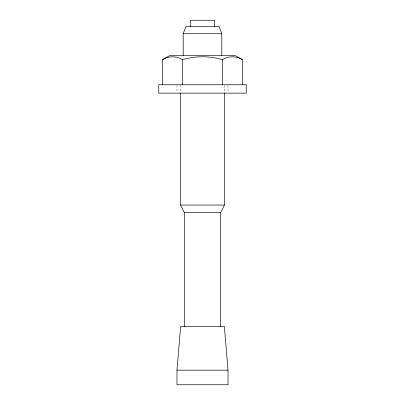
<?xml version="1.0" encoding="UTF-8"?>
<svg xmlns="http://www.w3.org/2000/svg" width="405" height="405" viewBox="0 0 405 405"><rect width="100%" height="100%" fill="white"/><g stroke="black" fill="none" stroke-linecap="round" stroke-linejoin="round"><path stroke-width="0.3" stroke-dasharray="2.02 1.52" d="M228.015 85.364L228.015 91.95M224.37 85.394L224.37 92.325M180.63 85.394L180.63 92.325M176.985 85.364L176.985 91.95"/><path stroke-width="0.61" d="M176.985 370.17L180.63 326.43L224.37 326.43L228.015 370.17L228.015 384.75L176.985 384.75L176.985 370.17L228.015 370.17M183.197 55.606L183.197 33.736L185.956 26.447L219.044 26.447L221.803 33.736L221.803 55.606M224.37 92.953L224.37 205.052L220.882 212.341L184.118 212.341L180.63 205.052L180.63 92.953M162.587 84.766L162.587 59.712L169.695 55.606L235.305 55.606L242.413 59.712L242.413 84.766M162.587 59.712C168.672 55.829 176.458 55.829 182.544 59.712C195.539 55.799 209.461 55.799 222.456 59.712C228.541 55.829 236.328 55.829 242.413 59.712M183.197 33.736L221.803 33.736M180.63 205.052L224.37 205.052M222.456 59.712L222.456 84.766M220.679 212.341L220.679 326.43M214.447 26.447L214.447 20.25L190.552 20.25L190.552 26.447M184.321 212.341L184.321 326.43M182.544 59.712L182.544 84.766M246.24 84.766L158.76 84.766L158.76 93.15L246.24 93.15L246.24 84.766"/></g></svg>
